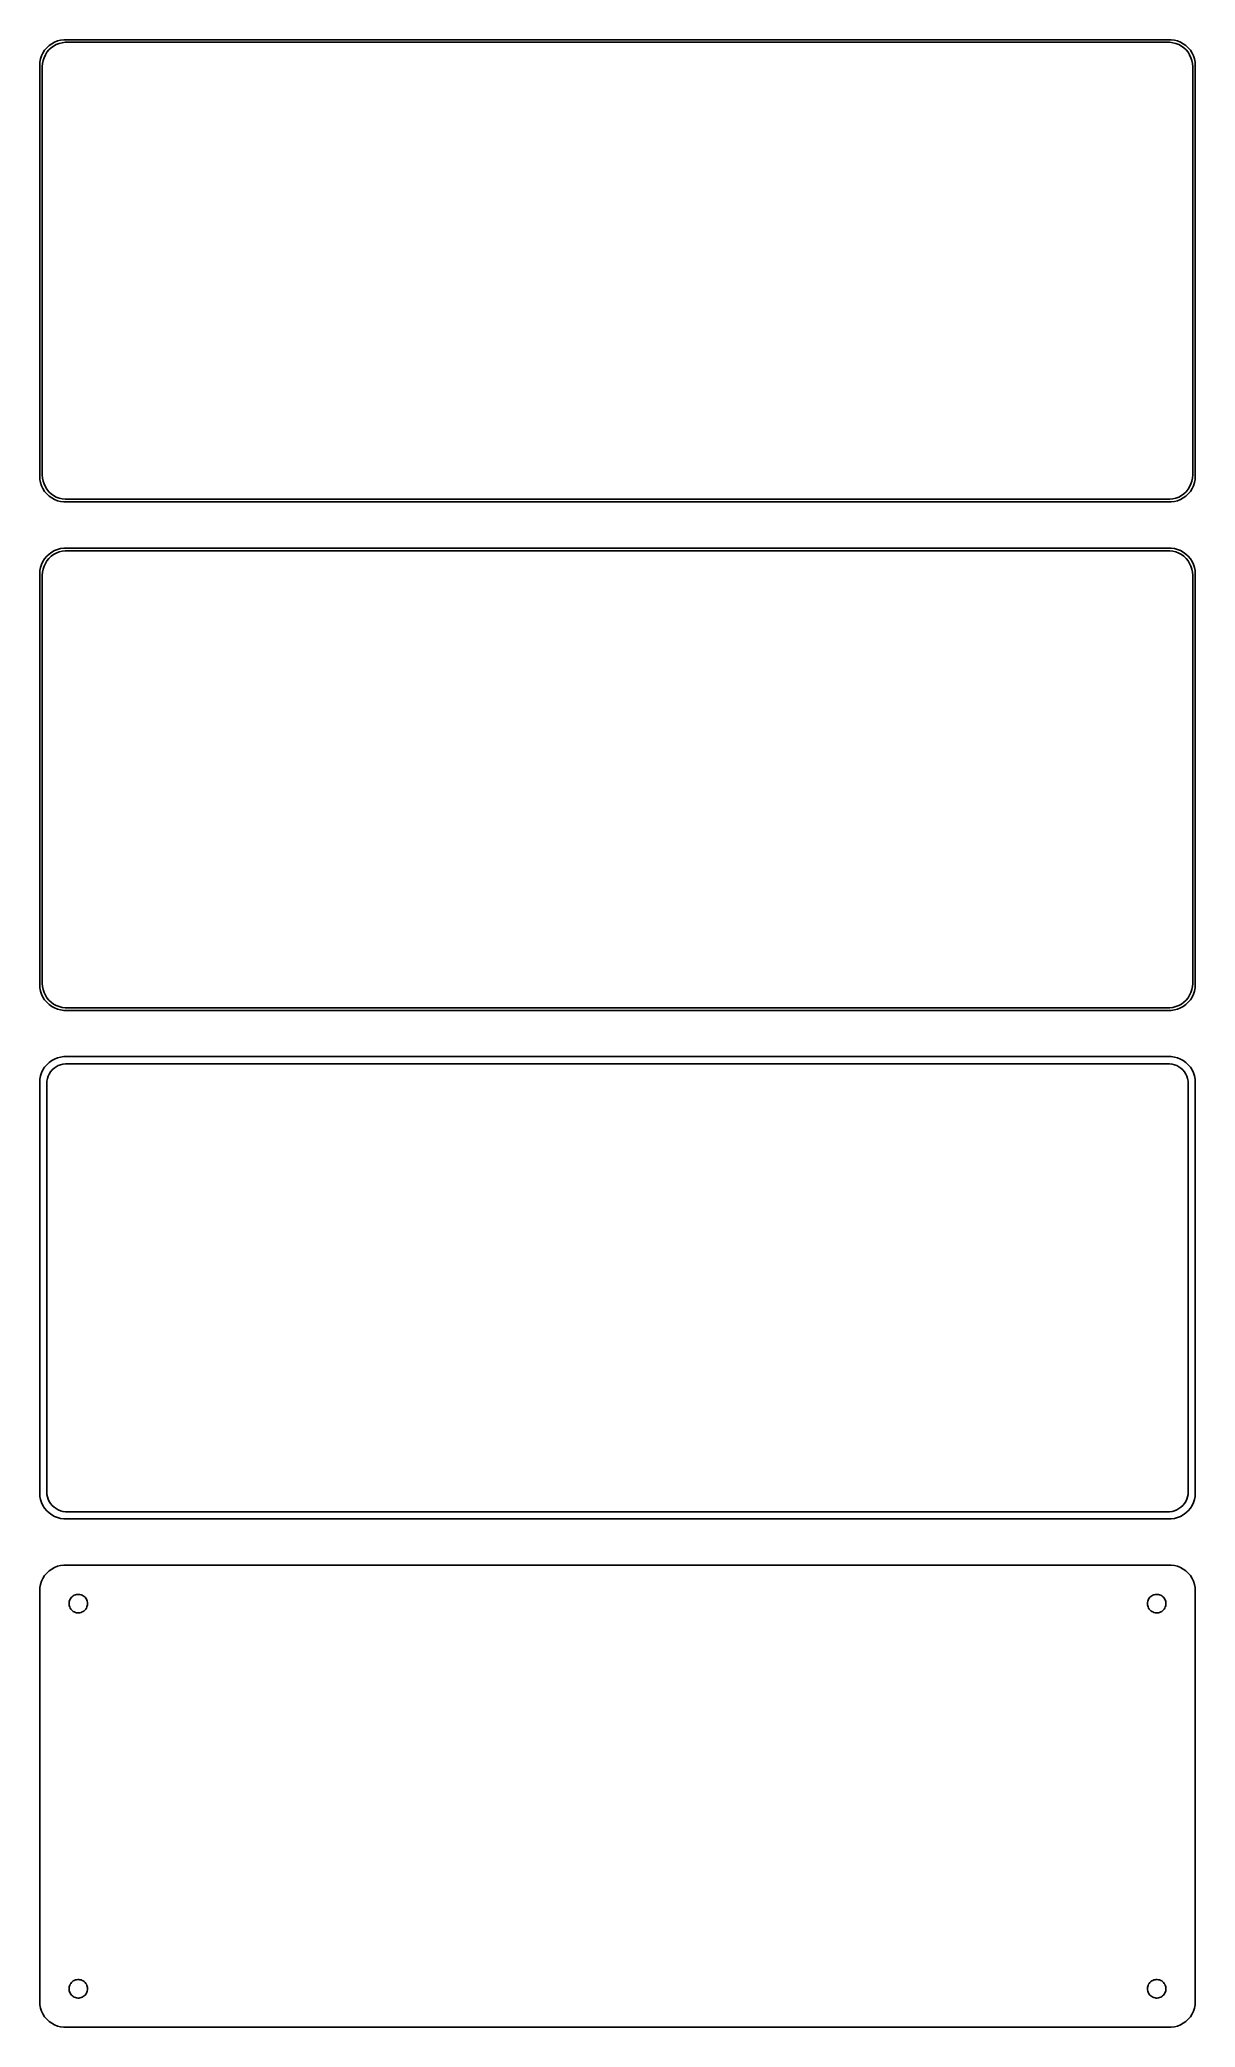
# Model space of a CAD drawing. Header units: metres. Extents: x -112 to 112, y 252 to 639.
import ezdxf

# ---------------------------------------------------------------- set-up
doc = ezdxf.new("R2010")
doc.units = ezdxf.units.M

msp = doc.modelspace()

# ---------------------------------------------------------------- linework, layer by layer
for p, q in [((-109.629, 638.524), (-110.179, 638.222)), ((-109.045, 638.755), (-109.629, 638.524)), ((-108.437, 638.911), (-109.045, 638.755)), ((-107.814, 638.99), (-108.437, 638.911)), ((107.814, 638.99), (-107.814, 638.99)), ((108.437, 638.911), (107.814, 638.99)), ((109.045, 638.755), (108.437, 638.911)), ((109.629, 638.524), (109.045, 638.755)), ((110.179, 638.222), (109.629, 638.524)), ((-112.343, 635.243), (-112.461, 634.627)), ((-112.149, 635.841), (-112.343, 635.243)), ((-111.882, 636.409), (-112.149, 635.841)), ((-111.963, 634.345), (-111.851, 634.931)), ((-111.545, 636.939), (-111.882, 636.409)), ((-111.851, 634.931), (-111.666, 635.499)), ((-111.666, 635.499), (-111.412, 636.038)), ((-111.145, 637.423), (-111.545, 636.939)), ((-111.412, 636.038), (-111.093, 636.542)), ((-110.687, 637.853), (-111.145, 637.423)), ((-111.093, 636.542), (-110.713, 637.002)), ((-110.713, 637.002), (-110.278, 637.41)), ((-110.179, 638.222), (-110.687, 637.853)), ((-110.278, 637.41), (-109.795, 637.761)), ((-109.795, 637.761), (-109.272, 638.048)), ((-109.272, 638.048), (-108.718, 638.268)), ((-108.718, 638.268), (-108.14, 638.416)), ((-108.14, 638.416), (-107.548, 638.491)), ((-107.548, 638.491), (107.548, 638.491)), ((107.548, 638.491), (108.14, 638.416)), ((108.14, 638.416), (108.718, 638.268)), ((108.718, 638.268), (109.272, 638.048)), ((109.272, 638.048), (109.795, 637.761)), ((109.795, 637.761), (110.278, 637.41)), ((110.687, 637.853), (110.179, 638.222)), ((110.278, 637.41), (110.713, 637.002)), ((111.145, 637.423), (110.687, 637.853)), ((110.713, 637.002), (111.093, 636.542)), ((111.093, 636.542), (111.412, 636.038)), ((111.545, 636.939), (111.145, 637.423)), ((111.412, 636.038), (111.666, 635.499)), ((111.882, 636.409), (111.545, 636.939)), ((111.666, 635.499), (111.851, 634.931)), ((111.851, 634.931), (111.963, 634.345)), ((112.149, 635.841), (111.882, 636.409)), ((112.343, 635.243), (112.149, 635.841)), ((112.461, 634.627), (112.343, 635.243)), ((-112.461, 634.627), (-112.5, 634)), ((-112.5, 634), (-112.5, 554)), ((-112, 633.75), (-111.963, 634.345)), ((-112, 554.25), (-112, 633.75)), ((111.963, 634.345), (112, 633.75)), ((112, 633.75), (112, 554.25)), ((112.5, 634), (112.461, 634.627)), ((112.5, 554), (112.5, 634)), ((-112.5, 554), (-112.461, 553.373)), ((-111.963, 553.655), (-112, 554.25)), ((-111.851, 553.069), (-111.963, 553.655)), ((111.963, 553.655), (111.851, 553.069)), ((112, 554.25), (111.963, 553.655)), ((112.461, 553.373), (112.5, 554)), ((-112.461, 553.373), (-112.343, 552.757)), ((-112.343, 552.757), (-112.149, 552.159)), ((-112.149, 552.159), (-111.882, 551.591)), ((-111.882, 551.591), (-111.545, 551.061)), ((-111.666, 552.501), (-111.851, 553.069)), ((-111.412, 551.962), (-111.666, 552.501)), ((-111.545, 551.061), (-111.145, 550.577)), ((-111.093, 551.458), (-111.412, 551.962)), ((-111.145, 550.577), (-110.687, 550.147)), ((-110.713, 550.998), (-111.093, 551.458)), ((-110.278, 550.59), (-110.713, 550.998)), ((-110.687, 550.147), (-110.179, 549.778)), ((-109.795, 550.239), (-110.278, 550.59)), ((-110.179, 549.778), (-109.629, 549.476)), ((-109.272, 549.952), (-109.795, 550.239)), ((-108.718, 549.732), (-109.272, 549.952)), ((-108.14, 549.584), (-108.718, 549.732)), ((-107.548, 549.509), (-108.14, 549.584)), ((108.14, 549.584), (107.548, 549.509)), ((108.718, 549.732), (108.14, 549.584)), ((109.272, 549.952), (108.718, 549.732)), ((109.795, 550.239), (109.272, 549.952)), ((109.629, 549.476), (110.179, 549.778)), ((110.278, 550.59), (109.795, 550.239)), ((110.179, 549.778), (110.687, 550.147)), ((110.713, 550.998), (110.278, 550.59)), ((110.687, 550.147), (111.145, 550.577)), ((111.093, 551.458), (110.713, 550.998)), ((111.412, 551.962), (111.093, 551.458)), ((111.145, 550.577), (111.545, 551.061)), ((111.666, 552.501), (111.412, 551.962)), ((111.545, 551.061), (111.882, 551.591)), ((111.851, 553.069), (111.666, 552.501)), ((111.882, 551.591), (112.149, 552.159)), ((112.149, 552.159), (112.343, 552.757)), ((112.343, 552.757), (112.461, 553.373)), ((-109.629, 549.476), (-109.045, 549.245)), ((-109.045, 549.245), (-108.437, 549.089)), ((-108.437, 549.089), (-107.814, 549.01)), ((-107.814, 549.01), (107.814, 549.01)), ((107.548, 549.509), (-107.548, 549.509)), ((107.814, 549.01), (108.437, 549.089)), ((108.437, 549.089), (109.045, 549.245)), ((109.045, 549.245), (109.629, 549.476)), ((-111.545, 537.939), (-111.882, 537.409)), ((-111.145, 538.423), (-111.545, 537.939)), ((-110.687, 538.853), (-111.145, 538.423)), ((-111.093, 537.542), (-110.713, 538.002)), ((-110.713, 538.002), (-110.278, 538.41)), ((-110.179, 539.222), (-110.687, 538.853)), ((-110.278, 538.41), (-109.795, 538.761)), ((-109.629, 539.524), (-110.179, 539.222)), ((-109.795, 538.761), (-109.272, 539.048)), ((-109.045, 539.755), (-109.629, 539.524)), ((-109.272, 539.048), (-108.718, 539.268)), ((-108.437, 539.911), (-109.045, 539.755)), ((-108.718, 539.268), (-108.14, 539.416)), ((-107.814, 539.99), (-108.437, 539.911)), ((-108.14, 539.416), (-107.548, 539.491)), ((107.814, 539.99), (-107.814, 539.99)), ((-107.548, 539.491), (107.548, 539.491)), ((107.548, 539.491), (108.14, 539.416)), ((108.437, 539.911), (107.814, 539.99)), ((108.14, 539.416), (108.718, 539.268)), ((109.045, 539.755), (108.437, 539.911)), ((108.718, 539.268), (109.272, 539.048)), ((109.629, 539.524), (109.045, 539.755)), ((109.272, 539.048), (109.795, 538.761)), ((110.179, 539.222), (109.629, 539.524)), ((109.795, 538.761), (110.278, 538.41)), ((110.687, 538.853), (110.179, 539.222)), ((110.278, 538.41), (110.713, 538.002)), ((111.145, 538.423), (110.687, 538.853)), ((110.713, 538.002), (111.093, 537.542)), ((111.545, 537.939), (111.145, 538.423)), ((111.882, 537.409), (111.545, 537.939)), ((-112.461, 535.627), (-112.5, 535)), ((-112.5, 535), (-112.5, 455)), ((-112.343, 536.243), (-112.461, 535.627)), ((-112.149, 536.841), (-112.343, 536.243)), ((-111.882, 537.409), (-112.149, 536.841)), ((-112, 534.75), (-111.963, 535.345)), ((-112, 455.25), (-112, 534.75)), ((-111.963, 535.345), (-111.851, 535.931)), ((-111.851, 535.931), (-111.666, 536.499)), ((-111.666, 536.499), (-111.412, 537.038)), ((-111.412, 537.038), (-111.093, 537.542)), ((111.093, 537.542), (111.412, 537.038)), ((111.412, 537.038), (111.666, 536.499)), ((111.666, 536.499), (111.851, 535.931)), ((111.851, 535.931), (111.963, 535.345)), ((112.149, 536.841), (111.882, 537.409)), ((111.963, 535.345), (112, 534.75)), ((112, 534.75), (112, 455.25)), ((112.343, 536.243), (112.149, 536.841)), ((112.461, 535.627), (112.343, 536.243)), ((112.5, 535), (112.461, 535.627)), ((112.5, 455), (112.5, 535)), ((-112.5, 455), (-112.461, 454.373)), ((-112.461, 454.373), (-112.343, 453.757)), ((-112.343, 453.757), (-112.149, 453.159)), ((-112.149, 453.159), (-111.882, 452.591)), ((-111.963, 454.655), (-112, 455.25)), ((-111.851, 454.069), (-111.963, 454.655)), ((-111.666, 453.501), (-111.851, 454.069)), ((-111.412, 452.962), (-111.666, 453.501)), ((-111.093, 452.458), (-111.412, 452.962)), ((111.412, 452.962), (111.093, 452.458)), ((111.666, 453.501), (111.412, 452.962)), ((111.851, 454.069), (111.666, 453.501)), ((111.963, 454.655), (111.851, 454.069)), ((111.882, 452.591), (112.149, 453.159)), ((112, 455.25), (111.963, 454.655)), ((112.149, 453.159), (112.343, 453.757)), ((112.343, 453.757), (112.461, 454.373)), ((112.461, 454.373), (112.5, 455)), ((-111.882, 452.591), (-111.545, 452.061)), ((-111.545, 452.061), (-111.145, 451.577)), ((-111.145, 451.577), (-110.687, 451.147)), ((-110.713, 451.998), (-111.093, 452.458)), ((-110.278, 451.59), (-110.713, 451.998)), ((-110.687, 451.147), (-110.179, 450.778)), ((-109.795, 451.239), (-110.278, 451.59)), ((-110.179, 450.778), (-109.629, 450.476)), ((-109.272, 450.952), (-109.795, 451.239)), ((-109.629, 450.476), (-109.045, 450.245)), ((-108.718, 450.732), (-109.272, 450.952)), ((-109.045, 450.245), (-108.437, 450.089)), ((-108.14, 450.584), (-108.718, 450.732)), ((-108.437, 450.089), (-107.814, 450.01)), ((-107.548, 450.509), (-108.14, 450.584)), ((-107.814, 450.01), (107.814, 450.01)), ((107.548, 450.509), (-107.548, 450.509)), ((108.14, 450.584), (107.548, 450.509)), ((107.814, 450.01), (108.437, 450.089)), ((108.718, 450.732), (108.14, 450.584)), ((108.437, 450.089), (109.045, 450.245)), ((109.272, 450.952), (108.718, 450.732)), ((109.045, 450.245), (109.629, 450.476)), ((109.795, 451.239), (109.272, 450.952)), ((109.629, 450.476), (110.179, 450.778)), ((110.278, 451.59), (109.795, 451.239)), ((110.179, 450.778), (110.687, 451.147)), ((110.713, 451.998), (110.278, 451.59)), ((110.687, 451.147), (111.145, 451.577)), ((111.093, 452.458), (110.713, 451.998)), ((111.145, 451.577), (111.545, 452.061)), ((111.545, 452.061), (111.882, 452.591)), ((-112.149, 437.841), (-112.343, 437.243)), ((-111.882, 438.409), (-112.149, 437.841)), ((-111.545, 438.939), (-111.882, 438.409)), ((-111.145, 439.423), (-111.545, 438.939)), ((-110.687, 439.853), (-111.145, 439.423)), ((-110.848, 437.174), (-110.641, 437.614)), ((-110.179, 440.222), (-110.687, 439.853)), ((-110.641, 437.614), (-110.38, 438.024)), ((-110.38, 438.024), (-110.071, 438.399)), ((-109.629, 440.524), (-110.179, 440.222)), ((-110.071, 438.399), (-109.716, 438.731)), ((-109.716, 438.731), (-109.323, 439.017)), ((-109.045, 440.755), (-109.629, 440.524)), ((-109.323, 439.017), (-108.898, 439.251)), ((-108.437, 440.911), (-109.045, 440.755)), ((-108.898, 439.251), (-108.446, 439.43)), ((-108.446, 439.43), (-107.975, 439.551)), ((-107.814, 440.99), (-108.437, 440.911)), ((-107.975, 439.551), (-107.493, 439.612)), ((107.814, 440.99), (-107.814, 440.99)), ((-107.493, 439.612), (107.493, 439.612)), ((107.493, 439.612), (107.975, 439.551)), ((108.437, 440.911), (107.814, 440.99)), ((107.975, 439.551), (108.446, 439.43)), ((109.045, 440.755), (108.437, 440.911)), ((108.446, 439.43), (108.898, 439.251)), ((108.898, 439.251), (109.323, 439.017)), ((109.629, 440.524), (109.045, 440.755)), ((109.323, 439.017), (109.716, 438.731)), ((110.179, 440.222), (109.629, 440.524)), ((109.716, 438.731), (110.071, 438.399)), ((110.071, 438.399), (110.38, 438.024)), ((110.687, 439.853), (110.179, 440.222)), ((110.38, 438.024), (110.641, 437.614)), ((110.641, 437.614), (110.848, 437.174)), ((111.145, 439.423), (110.687, 439.853)), ((111.545, 438.939), (111.145, 439.423)), ((111.882, 438.409), (111.545, 438.939)), ((112.149, 437.841), (111.882, 438.409)), ((112.343, 437.243), (112.149, 437.841)), ((-112.461, 436.627), (-112.5, 436)), ((-112.5, 436), (-112.5, 356)), ((-112.343, 437.243), (-112.461, 436.627)), ((-111.119, 435.75), (-111.089, 436.235)), ((-111.119, 356.25), (-111.119, 435.75)), ((-111.089, 436.235), (-110.998, 436.712)), ((-110.998, 436.712), (-110.848, 437.174)), ((110.848, 437.174), (110.998, 436.712)), ((110.998, 436.712), (111.089, 436.235)), ((111.089, 436.235), (111.119, 435.75)), ((111.119, 435.75), (111.119, 356.25)), ((112.461, 436.627), (112.343, 437.243)), ((112.5, 436), (112.461, 436.627)), ((112.5, 356), (112.5, 436)), ((-111.089, 355.765), (-111.119, 356.25)), ((111.119, 356.25), (111.089, 355.765)), ((-112.5, 356), (-112.461, 355.373)), ((-112.461, 355.373), (-112.343, 354.757)), ((-112.343, 354.757), (-112.149, 354.159)), ((-112.149, 354.159), (-111.882, 353.591)), ((-111.882, 353.591), (-111.545, 353.061)), ((-111.545, 353.061), (-111.145, 352.577)), ((-111.145, 352.577), (-110.687, 352.147)), ((-110.998, 355.288), (-111.089, 355.765)), ((-110.848, 354.826), (-110.998, 355.288)), ((-110.641, 354.386), (-110.848, 354.826)), ((-110.38, 353.976), (-110.641, 354.386)), ((-110.071, 353.601), (-110.38, 353.976)), ((-109.716, 353.269), (-110.071, 353.601)), ((-109.323, 352.983), (-109.716, 353.269)), ((-108.898, 352.749), (-109.323, 352.983)), ((-108.446, 352.57), (-108.898, 352.749)), ((-107.975, 352.449), (-108.446, 352.57)), ((-107.493, 352.388), (-107.975, 352.449)), ((107.493, 352.388), (-107.493, 352.388)), ((107.975, 352.449), (107.493, 352.388)), ((108.446, 352.57), (107.975, 352.449)), ((108.898, 352.749), (108.446, 352.57)), ((109.323, 352.983), (108.898, 352.749)), ((109.716, 353.269), (109.323, 352.983)), ((110.071, 353.601), (109.716, 353.269)), ((110.38, 353.976), (110.071, 353.601)), ((110.641, 354.386), (110.38, 353.976)), ((110.848, 354.826), (110.641, 354.386)), ((110.687, 352.147), (111.145, 352.577)), ((110.998, 355.288), (110.848, 354.826)), ((111.089, 355.765), (110.998, 355.288)), ((111.145, 352.577), (111.545, 353.061)), ((111.545, 353.061), (111.882, 353.591)), ((111.882, 353.591), (112.149, 354.159)), ((112.149, 354.159), (112.343, 354.757)), ((112.343, 354.757), (112.461, 355.373)), ((112.461, 355.373), (112.5, 356)), ((-110.687, 352.147), (-110.179, 351.778)), ((-110.179, 351.778), (-109.629, 351.476)), ((-109.629, 351.476), (-109.045, 351.245)), ((-109.045, 351.245), (-108.437, 351.089)), ((-108.437, 351.089), (-107.814, 351.01)), ((-107.814, 351.01), (107.814, 351.01)), ((107.814, 351.01), (108.437, 351.089)), ((108.437, 351.089), (109.045, 351.245)), ((109.045, 351.245), (109.629, 351.476)), ((109.629, 351.476), (110.179, 351.778)), ((110.179, 351.778), (110.687, 352.147)), ((-110.687, 340.853), (-111.145, 340.423)), ((-110.179, 341.222), (-110.687, 340.853)), ((-109.629, 341.524), (-110.179, 341.222)), ((-109.045, 341.755), (-109.629, 341.524)), ((-108.437, 341.911), (-109.045, 341.755)), ((-107.814, 341.99), (-108.437, 341.911)), ((107.814, 341.99), (-107.814, 341.99)), ((108.437, 341.911), (107.814, 341.99)), ((109.045, 341.755), (108.437, 341.911)), ((109.629, 341.524), (109.045, 341.755)), ((110.179, 341.222), (109.629, 341.524)), ((110.687, 340.853), (110.179, 341.222)), ((111.145, 340.423), (110.687, 340.853)), ((-112.461, 337.627), (-112.5, 337)), ((-112.5, 337), (-112.5, 257)), ((-112.343, 338.243), (-112.461, 337.627)), ((-112.149, 338.841), (-112.343, 338.243)), ((-111.882, 339.409), (-112.149, 338.841)), ((-111.545, 339.939), (-111.882, 339.409)), ((-111.145, 340.423), (-111.545, 339.939)), ((111.545, 339.939), (111.145, 340.423)), ((111.882, 339.409), (111.545, 339.939)), ((112.149, 338.841), (111.882, 339.409)), ((112.343, 338.243), (112.149, 338.841)), ((112.461, 337.627), (112.343, 338.243)), ((112.5, 337), (112.461, 337.627)), ((112.5, 257), (112.5, 337)), ((-106.8, 334.5), (-106.786, 334.726)), ((-106.786, 334.274), (-106.8, 334.5)), ((-106.786, 334.726), (-106.743, 334.948)), ((-106.743, 334.052), (-106.786, 334.274)), ((-106.743, 334.948), (-106.674, 335.163)), ((-106.674, 333.837), (-106.743, 334.052)), ((-106.674, 335.163), (-106.577, 335.367)), ((-106.577, 333.633), (-106.674, 333.837)), ((-106.577, 335.367), (-106.456, 335.558)), ((-106.456, 333.442), (-106.577, 333.633)), ((-106.456, 335.558), (-106.312, 335.732)), ((-106.312, 333.268), (-106.456, 333.442)), ((-106.312, 335.732), (-106.147, 335.887)), ((-106.147, 333.113), (-106.312, 333.268)), ((-106.147, 335.887), (-105.964, 336.02)), ((-105.964, 332.98), (-106.147, 333.113)), ((-105.964, 336.02), (-105.766, 336.129)), ((-105.766, 332.871), (-105.964, 332.98)), ((-105.766, 336.129), (-105.556, 336.212)), ((-105.556, 332.788), (-105.766, 332.871)), ((-105.556, 336.212), (-105.337, 336.268)), ((-105.337, 336.268), (-105.113, 336.296)), ((-105.113, 336.296), (-104.887, 336.296)), ((-104.887, 336.296), (-104.663, 336.268)), ((-104.663, 336.268), (-104.444, 336.212)), ((-104.444, 336.212), (-104.234, 336.129)), ((-104.234, 332.871), (-104.444, 332.788)), ((-104.234, 336.129), (-104.036, 336.02)), ((-104.036, 332.98), (-104.234, 332.871)), ((-104.036, 336.02), (-103.853, 335.887)), ((-103.853, 333.113), (-104.036, 332.98)), ((-103.853, 335.887), (-103.688, 335.732)), ((-103.688, 333.268), (-103.853, 333.113)), ((-103.688, 335.732), (-103.544, 335.558)), ((-103.544, 333.442), (-103.688, 333.268)), ((-103.544, 335.558), (-103.423, 335.367)), ((-103.423, 333.633), (-103.544, 333.442)), ((-103.423, 335.367), (-103.326, 335.163)), ((-103.326, 333.837), (-103.423, 333.633)), ((-103.326, 335.163), (-103.257, 334.948)), ((-103.257, 334.052), (-103.326, 333.837)), ((-103.257, 334.948), (-103.214, 334.726)), ((-103.214, 334.274), (-103.257, 334.052)), ((-103.214, 334.726), (-103.2, 334.5)), ((-103.2, 334.5), (-103.214, 334.274)), ((103.2, 334.5), (103.214, 334.726)), ((103.214, 334.274), (103.2, 334.5)), ((103.214, 334.726), (103.257, 334.948)), ((103.257, 334.052), (103.214, 334.274)), ((103.257, 334.948), (103.326, 335.163)), ((103.326, 333.837), (103.257, 334.052)), ((103.326, 335.163), (103.423, 335.367)), ((103.423, 333.633), (103.326, 333.837)), ((103.423, 335.367), (103.544, 335.558)), ((103.544, 333.442), (103.423, 333.633)), ((103.544, 335.558), (103.688, 335.732)), ((103.688, 333.268), (103.544, 333.442)), ((103.688, 335.732), (103.853, 335.887)), ((103.853, 333.113), (103.688, 333.268)), ((103.853, 335.887), (104.036, 336.02)), ((104.036, 332.98), (103.853, 333.113)), ((104.036, 336.02), (104.234, 336.129)), ((104.234, 332.871), (104.036, 332.98)), ((104.234, 336.129), (104.444, 336.212)), ((104.444, 332.788), (104.234, 332.871)), ((104.444, 336.212), (104.663, 336.268)), ((104.663, 336.268), (104.887, 336.296)), ((104.887, 336.296), (105.113, 336.296)), ((105.113, 336.296), (105.337, 336.268)), ((105.337, 336.268), (105.556, 336.212)), ((105.556, 336.212), (105.766, 336.129)), ((105.766, 332.871), (105.556, 332.788)), ((105.766, 336.129), (105.964, 336.02)), ((105.964, 332.98), (105.766, 332.871)), ((105.964, 336.02), (106.147, 335.887)), ((106.147, 333.113), (105.964, 332.98)), ((106.147, 335.887), (106.312, 335.732)), ((106.312, 333.268), (106.147, 333.113)), ((106.312, 335.732), (106.456, 335.558)), ((106.456, 333.442), (106.312, 333.268)), ((106.456, 335.558), (106.577, 335.367)), ((106.577, 333.633), (106.456, 333.442)), ((106.577, 335.367), (106.674, 335.163)), ((106.674, 333.837), (106.577, 333.633)), ((106.674, 335.163), (106.743, 334.948)), ((106.743, 334.052), (106.674, 333.837)), ((106.743, 334.948), (106.786, 334.726)), ((106.786, 334.274), (106.743, 334.052)), ((106.786, 334.726), (106.8, 334.5)), ((106.8, 334.5), (106.786, 334.274)), ((-105.337, 332.732), (-105.556, 332.788)), ((-105.113, 332.704), (-105.337, 332.732)), ((-104.887, 332.704), (-105.113, 332.704)), ((-104.663, 332.732), (-104.887, 332.704)), ((-104.444, 332.788), (-104.663, 332.732)), ((104.663, 332.732), (104.444, 332.788)), ((104.887, 332.704), (104.663, 332.732)), ((105.113, 332.704), (104.887, 332.704)), ((105.337, 332.732), (105.113, 332.704)), ((105.556, 332.788), (105.337, 332.732)), ((-106.8, 259.5), (-106.786, 259.726)), ((-106.786, 259.274), (-106.8, 259.5)), ((-106.786, 259.726), (-106.743, 259.948)), ((-106.743, 259.948), (-106.674, 260.163)), ((-106.674, 260.163), (-106.577, 260.367)), ((-106.577, 260.367), (-106.456, 260.558)), ((-106.456, 260.558), (-106.312, 260.732)), ((-106.312, 260.732), (-106.147, 260.887)), ((-106.147, 260.887), (-105.964, 261.02)), ((-105.964, 261.02), (-105.766, 261.129)), ((-105.766, 261.129), (-105.556, 261.212)), ((-105.556, 261.212), (-105.337, 261.268)), ((-105.337, 261.268), (-105.113, 261.296)), ((-105.113, 261.296), (-104.887, 261.296)), ((-104.887, 261.296), (-104.663, 261.268)), ((-104.663, 261.268), (-104.444, 261.212)), ((-104.444, 261.212), (-104.234, 261.129)), ((-104.234, 261.129), (-104.036, 261.02)), ((-104.036, 261.02), (-103.853, 260.887)), ((-103.853, 260.887), (-103.688, 260.732)), ((-103.688, 260.732), (-103.544, 260.558)), ((-103.544, 260.558), (-103.423, 260.367)), ((-103.423, 260.367), (-103.326, 260.163)), ((-103.326, 260.163), (-103.257, 259.948)), ((-103.257, 259.948), (-103.214, 259.726)), ((-103.214, 259.726), (-103.2, 259.5)), ((-103.2, 259.5), (-103.214, 259.274)), ((103.2, 259.5), (103.214, 259.726)), ((103.214, 259.274), (103.2, 259.5)), ((103.214, 259.726), (103.257, 259.948)), ((103.257, 259.948), (103.326, 260.163)), ((103.326, 260.163), (103.423, 260.367)), ((103.423, 260.367), (103.544, 260.558)), ((103.544, 260.558), (103.688, 260.732)), ((103.688, 260.732), (103.853, 260.887)), ((103.853, 260.887), (104.036, 261.02)), ((104.036, 261.02), (104.234, 261.129)), ((104.234, 261.129), (104.444, 261.212)), ((104.444, 261.212), (104.663, 261.268)), ((104.663, 261.268), (104.887, 261.296)), ((104.887, 261.296), (105.113, 261.296)), ((105.113, 261.296), (105.337, 261.268)), ((105.337, 261.268), (105.556, 261.212)), ((105.556, 261.212), (105.766, 261.129)), ((105.766, 261.129), (105.964, 261.02)), ((105.964, 261.02), (106.147, 260.887)), ((106.147, 260.887), (106.312, 260.732)), ((106.312, 260.732), (106.456, 260.558)), ((106.456, 260.558), (106.577, 260.367)), ((106.577, 260.367), (106.674, 260.163)), ((106.674, 260.163), (106.743, 259.948)), ((106.743, 259.948), (106.786, 259.726)), ((106.786, 259.726), (106.8, 259.5)), ((106.8, 259.5), (106.786, 259.274)), ((-112.5, 257), (-112.461, 256.373)), ((-112.461, 256.373), (-112.343, 255.757)), ((-112.343, 255.757), (-112.149, 255.159)), ((-106.743, 259.052), (-106.786, 259.274)), ((-106.674, 258.837), (-106.743, 259.052)), ((-106.577, 258.633), (-106.674, 258.837)), ((-106.456, 258.442), (-106.577, 258.633)), ((-106.312, 258.268), (-106.456, 258.442)), ((-106.147, 258.113), (-106.312, 258.268)), ((-105.964, 257.98), (-106.147, 258.113)), ((-105.766, 257.871), (-105.964, 257.98)), ((-105.556, 257.788), (-105.766, 257.871)), ((-105.337, 257.732), (-105.556, 257.788)), ((-105.113, 257.704), (-105.337, 257.732)), ((-104.887, 257.704), (-105.113, 257.704)), ((-104.663, 257.732), (-104.887, 257.704)), ((-104.444, 257.788), (-104.663, 257.732)), ((-104.234, 257.871), (-104.444, 257.788)), ((-104.036, 257.98), (-104.234, 257.871)), ((-103.853, 258.113), (-104.036, 257.98)), ((-103.688, 258.268), (-103.853, 258.113)), ((-103.544, 258.442), (-103.688, 258.268)), ((-103.423, 258.633), (-103.544, 258.442)), ((-103.326, 258.837), (-103.423, 258.633)), ((-103.257, 259.052), (-103.326, 258.837)), ((-103.214, 259.274), (-103.257, 259.052)), ((103.257, 259.052), (103.214, 259.274)), ((103.326, 258.837), (103.257, 259.052)), ((103.423, 258.633), (103.326, 258.837)), ((103.544, 258.442), (103.423, 258.633)), ((103.688, 258.268), (103.544, 258.442)), ((103.853, 258.113), (103.688, 258.268)), ((104.036, 257.98), (103.853, 258.113)), ((104.234, 257.871), (104.036, 257.98)), ((104.444, 257.788), (104.234, 257.871)), ((104.663, 257.732), (104.444, 257.788)), ((104.887, 257.704), (104.663, 257.732)), ((105.113, 257.704), (104.887, 257.704)), ((105.337, 257.732), (105.113, 257.704)), ((105.556, 257.788), (105.337, 257.732)), ((105.766, 257.871), (105.556, 257.788)), ((105.964, 257.98), (105.766, 257.871)), ((106.147, 258.113), (105.964, 257.98)), ((106.312, 258.268), (106.147, 258.113)), ((106.456, 258.442), (106.312, 258.268)), ((106.577, 258.633), (106.456, 258.442)), ((106.674, 258.837), (106.577, 258.633)), ((106.743, 259.052), (106.674, 258.837)), ((106.786, 259.274), (106.743, 259.052)), ((112.149, 255.159), (112.343, 255.757)), ((112.343, 255.757), (112.461, 256.373)), ((112.461, 256.373), (112.5, 257)), ((-112.149, 255.159), (-111.882, 254.591)), ((-111.882, 254.591), (-111.545, 254.061)), ((-111.545, 254.061), (-111.145, 253.577)), ((-111.145, 253.577), (-110.687, 253.147)), ((-110.687, 253.147), (-110.179, 252.778)), ((-110.179, 252.778), (-109.629, 252.476)), ((-109.629, 252.476), (-109.045, 252.245)), ((-109.045, 252.245), (-108.437, 252.089)), ((-108.437, 252.089), (-107.814, 252.01)), ((-107.814, 252.01), (107.814, 252.01)), ((107.814, 252.01), (108.437, 252.089)), ((108.437, 252.089), (109.045, 252.245)), ((109.045, 252.245), (109.629, 252.476)), ((109.629, 252.476), (110.179, 252.778)), ((110.179, 252.778), (110.687, 253.147)), ((110.687, 253.147), (111.145, 253.577)), ((111.145, 253.577), (111.545, 254.061)), ((111.545, 254.061), (111.882, 254.591)), ((111.882, 254.591), (112.149, 255.159))]:
    msp.add_line(p, q)

doc.saveas('drawing.dxf')
